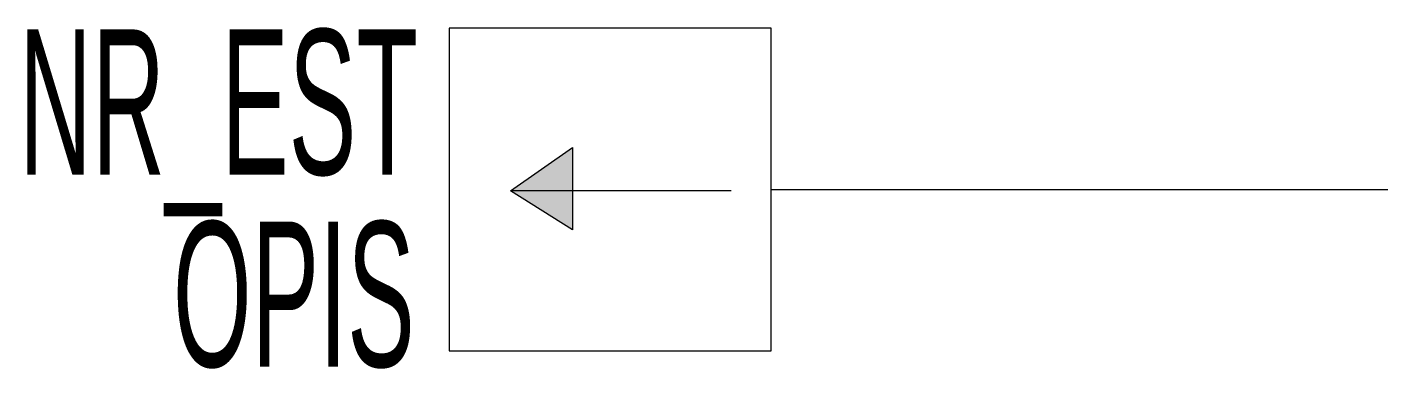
# Model space of a CAD drawing. Header units: millimetres. Extents: x -524 to 1166, y -22 to 401.
import ezdxf

# ---------------------------------------------------------------- set-up
doc = ezdxf.new("R2010")
doc.units = ezdxf.units.MM
doc.header["$LTSCALE"] = 0.25
doc.layers.get('0').update_dxf_attribs({"color": 252})
doc.styles.add('Opisest3', font='arial.ttf', dxfattribs={"width": 0.5})

msp = doc.modelspace()

# ---------------------------------------------------------------- hatches: boundary and pattern name
msp.add_hatch(color=256).paths.add_polyline_path([(153, 252), (75.9, 198.5), (153, 149.9)])

# ---------------------------------------------------------------- linework, layer by layer
for p, q in [((350.1, 198.5), (75.9, 198.5)), ((400, 200), (1166, 200))]:
    msp.add_line(p, q)
msp.add_lwpolyline([(0, 0), (400, 0), (400, 400), (0, 400)], close=True)
msp.add_lwpolyline([(75.9, 198.5), (153, 252), (153, 149.9), (75.9, 198.5)])

# ---------------------------------------------------------------- texts
at = {"style": 'Opisest3', "width": 0.5, "flags": 8}
for tag, p in [('NR_EST', (-534.8, 218.5)), ('OPIS', (-343.4, -19.8))]:
    msp.add_attdef(tag, p, 'xx', height=180, dxfattribs=at)

doc.saveas('drawing.dxf')
